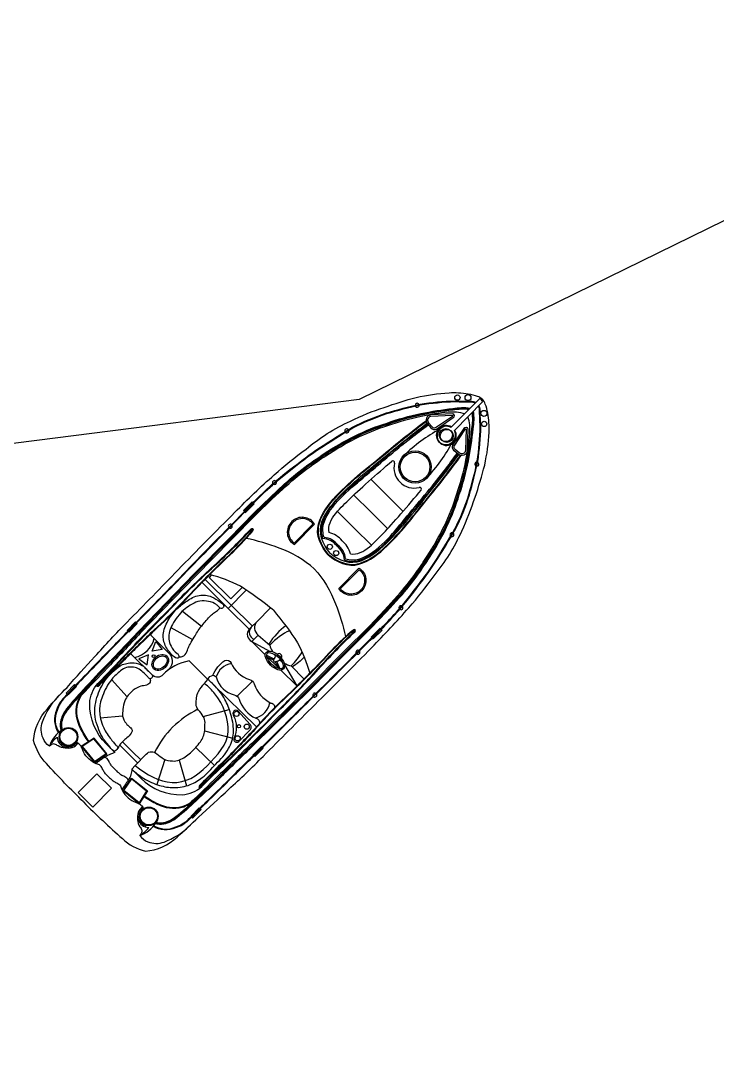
# Model space of a CAD drawing. Header units: metres. Extents: x 268124 to 271097, y 2138069 to 2140457.
# Drawn here: x 270330.4 to 270412.4, y 2138187.4 to 2138308.8 of the extents above; entities that cross this region are included whole.
import ezdxf

# ---------------------------------------------------------------- set-up
doc = ezdxf.new("R2010")
doc.units = ezdxf.units.M
doc.layers.add('village', color=3, linetype='Continuous')

msp = doc.modelspace()

# ---------------------------------------------------------------- linework, layer by layer
at = {"color": 32, "true_color": 0xcd6928}
for p, q in [((270373.5, 2138252.88), (270371.58, 2138254.77)), ((270371.58, 2138250.94), (270369.58, 2138252.92)), ((270373.5, 2138252.88), (270375.41, 2138250.99)), ((270369.66, 2138249), (270367.66, 2138250.98)), ((270371.58, 2138250.94), (270373.58, 2138248.96)), ((270369.66, 2138249), (270371.66, 2138247.02)), ((270354.8, 2138239.58), (270351.74, 2138242.61)), ((270355.16, 2138239.95), (270352.1, 2138242.98)), ((270349.46, 2138239.27), (270351.67, 2138237.49)), ((270348.07, 2138237.31), (270350.64, 2138235.92)), ((270358.36, 2138236.44), (270357.61, 2138235.68)), ((270357.61, 2138235.68), (270359.18, 2138234.13)), ((270357.61, 2138235.68), (270359.66, 2138234.56)), ((270360.22, 2138233.62), (270359.36, 2138234.02)), ((270360.16, 2138233.48), (270359.4, 2138233.83)), ((270359.54, 2138233.77), (270360.65, 2138232.67)), ((270360.36, 2138233.29), (270360.73, 2138232.5)), ((270360.5, 2138233.35), (270360.91, 2138232.48)), ((270361.43, 2138232.93), (270362.9, 2138230.45)), ((270361.01, 2138232.31), (270362.9, 2138230.45)), ((270341.09, 2138231.2), (270342.92, 2138229.18)), ((270353.03, 2138230.67), (270358.14, 2138225.63)), ((270355.89, 2138229.23), (270357.66, 2138231.02)), ((270339.78, 2138226.71), (270342.4, 2138226.94)), ((270351.89, 2138226.85), (270354.95, 2138227.66)), ((270352.05, 2138225.16), (270355.35, 2138224.31)), ((270335.01, 2138224.1), (270334.93, 2138224.08)), ((270342.06, 2138223.49), (270343.26, 2138222.3)), ((270342.39, 2138223.89), (270343.62, 2138222.67)), ((270351.02, 2138223.21), (270353.21, 2138221.07)), ((270344.17, 2138221.4), (270343.26, 2138222.3)), ((270344.54, 2138221.77), (270343.62, 2138222.67)), ((270347.35, 2138221.81), (270346.41, 2138218.85)), ((270349.04, 2138221.72), (270349.93, 2138218.68)), ((270345.15, 2138214.07), (270345.12, 2138214))]:
    msp.add_line(p, q, dxfattribs=at)
for points in [[(270337.81, 2138216.79, -0.01736), (270333.44, 2138221.32, -0.12634), (270331.93, 2138224.01, -0.172899), (270333.56, 2138227.77, -0.013884), (270335.87, 2138230.28, -0.008973), (270339.13, 2138233.9, -0.01509), (270342.93, 2138237.96, 0.002245), (270348.93, 2138244.11, -0.003342), (270355.61, 2138250.89, -0.016984), (270360.23, 2138255.3, -0.024546), (270363.98, 2138258.32, -0.067942), (270369.2, 2138261.63, -0.033948), (270373.16, 2138263.23, -0.022001), (270376.94, 2138264.41, -0.042872), (270380.79, 2138264.96, -0.059514), (270383.04, 2138264.83, -0.046364), (270384.12, 2138264.56, -0.104882), (270384.71, 2138264.22, -0.104882)], [(270337.81, 2138216.79, 0.01736), (270342.38, 2138212.48, 0.12634), (270345.08, 2138211, 0.172899), (270348.82, 2138212.67, 0.013884), (270351.31, 2138215, 0.008973), (270354.89, 2138218.3, 0.01509), (270358.92, 2138222.15, -0.002245), (270364.99, 2138228.22, 0.003342), (270371.71, 2138234.98, 0.016984), (270376.06, 2138239.65, 0.024546), (270379.04, 2138243.42, 0.067942), (270382.29, 2138248.68, 0.033948), (270383.85, 2138252.65, 0.022001), (270384.99, 2138256.45, 0.042872), (270385.5, 2138260.31, 0.059514), (270385.34, 2138262.56, 0.046364), (270385.05, 2138263.63, 0.104882), (270384.71, 2138264.22, 0.104882)], [(270339.86, 2138233.65, 0.006425), (270343.51, 2138237.43, 0.002217), (270349.49, 2138243.56, -0.003368), (270356.2, 2138250.43, -0.024633), (270360.53, 2138254.65, -0.015037), (270363.68, 2138257.13, -0.025439), (270365.49, 2138258.43, -0.013843), (270369.43, 2138260.89, -0.040266), (270373.44, 2138262.58, -0.016729), (270377.37, 2138263.61, -0.029739), (270381.5, 2138264.01, 0.01525), (270383.45, 2138263.95, -0.132389), (270383.8, 2138263.87, -0.028442), (270383.92, 2138263.81, -0.028442)], [(270339.92, 2138233.59, 0.006424), (270343.56, 2138237.38, 0.002217), (270349.55, 2138243.51, -0.003368), (270356.26, 2138250.38, -0.024633), (270360.58, 2138254.6, -0.015038), (270363.72, 2138257.07, -0.025461), (270365.53, 2138258.36, -0.013839), (270369.47, 2138260.82, -0.040238), (270373.46, 2138262.5, -0.016715), (270377.39, 2138263.53, -0.029693), (270381.5, 2138263.93, 0.015234), (270383.45, 2138263.87, -0.134036), (270383.76, 2138263.8, -0.024879), (270383.87, 2138263.75, -0.024879)], [(270354.58, 2138219.09, -0.006424), (270358.32, 2138222.78, -0.002217), (270364.39, 2138228.83, 0.003368), (270371.18, 2138235.62, 0.024633), (270375.35, 2138239.99, 0.015038), (270377.79, 2138243.15, 0.025461), (270379.07, 2138244.98, 0.013839), (270381.48, 2138248.94, 0.040238), (270383.12, 2138252.95, 0.016715), (270384.11, 2138256.89, 0.029693), (270384.46, 2138261.01, -0.015234), (270384.38, 2138262.96, 0.134036), (270384.3, 2138263.27, 0.024879), (270384.25, 2138263.37, 0.024879)], [(270354.64, 2138219.04, -0.006425), (270358.38, 2138222.72, -0.002217), (270364.44, 2138228.77, 0.003368), (270371.24, 2138235.56, 0.024633), (270375.41, 2138239.94, 0.015037), (270377.85, 2138243.11, 0.025439), (270379.13, 2138244.94, 0.013843), (270381.55, 2138248.9, 0.040266), (270383.19, 2138252.93, 0.016729), (270384.18, 2138256.88, 0.029739), (270384.54, 2138261.01, -0.01525), (270384.45, 2138262.95, 0.132389), (270384.37, 2138263.3, 0.028442), (270384.31, 2138263.43, 0.028442)], [(270361.46, 2138254.22, -0.031596), (270364.19, 2138256.46, -0.004928), (270366.12, 2138257.8, -0.02844), (270369.68, 2138259.85, -0.042875), (270373.5, 2138261.39, -0.035347), (270377.46, 2138262.51, -0.024093), (270381.24, 2138263.1, -0.079837), (270383.28, 2138263.16)], [(270361.51, 2138254.16, -0.031592), (270364.23, 2138256.4, -0.004926), (270366.17, 2138257.74, -0.028436), (270369.71, 2138259.78, -0.042895), (270373.52, 2138261.32, -0.035363), (270377.48, 2138262.44, -0.024111), (270381.25, 2138263.03, -0.077658), (270383.22, 2138263.09, -0.077658)], [(270361.56, 2138254.1, -0.031588), (270364.28, 2138256.34, -0.004924), (270366.21, 2138257.67, -0.028433), (270369.74, 2138259.71, -0.042917), (270373.55, 2138261.24, -0.035379), (270377.49, 2138262.36, -0.02413), (270381.26, 2138262.95, -0.075408), (270383.15, 2138263.02, -0.075408)], [(270361.67, 2138253.99, -0.031581), (270364.37, 2138256.21, -0.00492), (270366.29, 2138257.55, -0.028426), (270369.81, 2138259.57, -0.042959), (270373.6, 2138261.1, -0.035411), (270377.52, 2138262.21, -0.028829), (270380.69, 2138262.71, -0.092336), (270382.64, 2138262.51, -0.080328)], [(270374.74, 2138241.07, 0.031581), (270376.93, 2138243.79, 0.00492), (270378.24, 2138245.73, 0.028426), (270380.23, 2138249.27, 0.042959), (270381.71, 2138253.07, 0.035411), (270382.78, 2138257.01, 0.028829), (270383.24, 2138260.18, 0.092336), (270383.02, 2138262.13, 0.080328)], [(270374.85, 2138240.96, 0.031588), (270377.06, 2138243.7, 0.004924), (270378.37, 2138245.65, 0.028433), (270380.37, 2138249.2, 0.042917), (270381.86, 2138253.02, 0.035379), (270382.93, 2138256.98, 0.02413), (270383.48, 2138260.75, 0.075408), (270383.53, 2138262.64, 0.075408)], [(270374.91, 2138240.91, 0.031592), (270377.12, 2138243.66, 0.004926), (270378.43, 2138245.6, 0.028436), (270380.44, 2138249.17, 0.042895), (270381.93, 2138253, 0.035363), (270383.01, 2138256.96, 0.024111), (270383.56, 2138260.74, 0.077658), (270383.6, 2138262.71, 0.077658)], [(270374.97, 2138240.86, 0.031596), (270377.18, 2138243.61, 0.004928), (270378.5, 2138245.56, 0.02844), (270380.51, 2138249.14, 0.042875), (270382, 2138252.98, 0.035347), (270383.08, 2138256.95, 0.024093), (270383.63, 2138260.73, 0.079837), (270383.67, 2138262.78)], [(270378.25, 2138261.31), (270378.66, 2138260.84, 0.382221), (270379.32, 2138260.69), (270381.29, 2138262.04, 0.786544), (270381.24, 2138262.46), (270378.66, 2138262.37, 0.616464), (270378.25, 2138261.31, 3.844907)], [(270381.87, 2138257.73), (270381.4, 2138258.13, -0.382221), (270381.24, 2138258.78), (270382.57, 2138260.77, -0.786544), (270382.99, 2138260.73), (270382.93, 2138258.15, -0.616464), (270381.87, 2138257.73, -3.844907)], [(270361.46, 2138254.22), (270359.79, 2138252.68), (270357.91, 2138250.86), (270354.92, 2138247.8), (270350.8, 2138243.63), (270344.26, 2138236.86, -0.002601), (270340.75, 2138233.15, 0.004411), (270337.76, 2138230, 0.013009), (270335.8, 2138227.74, 0.113396), (270335.08, 2138226.21, 0.146005), (270335.17, 2138225.18, 1.595219)], [(270361.51, 2138254.16), (270359.84, 2138252.63), (270357.96, 2138250.8), (270354.98, 2138247.75), (270350.85, 2138243.58), (270344.31, 2138236.81, -0.002601), (270340.8, 2138233.1, 0.004411), (270337.81, 2138229.95, 0.013003), (270335.86, 2138227.69, 0.113337), (270335.16, 2138226.19, 0.144821), (270335.23, 2138225.22, 0.138987)], [(270361.56, 2138254.1), (270359.9, 2138252.57), (270358.02, 2138250.75), (270355.03, 2138247.69), (270350.91, 2138243.52), (270344.37, 2138236.76, -0.002601), (270340.86, 2138233.05, 0.00441), (270337.87, 2138229.9, 0.012997), (270335.92, 2138227.64, 0.113276), (270335.23, 2138226.17, 0.142458), (270335.3, 2138225.26, 0.142458)], [(270361.67, 2138253.99), (270360, 2138252.46), (270358.12, 2138250.64), (270355.14, 2138247.59), (270351.02, 2138243.41), (270344.48, 2138236.65, -0.002601), (270340.97, 2138232.94, 0.00441), (270337.98, 2138229.79, 0.002867), (270337.54, 2138229.31, 0.002867)], [(270362.61, 2138247.08), (270364.98, 2138249.48, 0.483063), (270362.31, 2138249.8, 0.50024), (270362.61, 2138247.08, 0.418424)], [(270341.49, 2138222.61), (270340.5, 2138223.59, -0.202722), (270338.54, 2138228.4, -0.178768), (270339.49, 2138230.74, 0.010028), (270342.77, 2138234.2, -0.005356), (270348.26, 2138239.85, -0.016605), (270352.82, 2138244.31, 0.018921), (270357.52, 2138248.95, -0.925873), (270357.73, 2138248.8, -0.041202), (270356.98, 2138247.89, -0.024461), (270354.32, 2138245.19, 0.012888), (270349.22, 2138239.97, -0.019359), (270346.15, 2138236.99, 0.002375), (270342.61, 2138233.54, -0.006386), (270340.41, 2138231.28, -0.013656), (270339.51, 2138230.4, -0.862706), (270339.33, 2138230.55, 0.648089)], [(270339.39, 2138230.51, -0.016488), (270339.54, 2138230.68, 0.010023), (270342.83, 2138234.15, -0.005356), (270348.32, 2138239.8, -0.016607), (270352.87, 2138244.25, 0.018921), (270357.58, 2138248.9, 0.01143), (270357.58, 2138248.9, -0.913283), (270357.67, 2138248.84, -0.041174), (270356.93, 2138247.94, -0.024478), (270354.27, 2138245.24, 0.012889), (270349.16, 2138240.02, -0.019362), (270346.1, 2138237.04, 0.002377), (270342.55, 2138233.59, -0.006391), (270340.36, 2138231.34, -0.013664), (270339.46, 2138230.46, 0.000701), (270339.46, 2138230.45, -0.819976), (270339.39, 2138230.51, -0.819976)], [(270364.95, 2138244.24, 0.096403), (270360.8, 2138246.68, 0.040538), (270356.92, 2138247.82, 1.92312)], [(270364.95, 2138244.24, -0.096403), (270367.44, 2138240.11, -0.040538), (270368.62, 2138236.25, -1.92312)], [(270367.82, 2138241.93), (270370.19, 2138244.33, -0.483063), (270370.54, 2138241.66, -0.50024), (270367.82, 2138241.93, -0.418424)], [(270360.13, 2138239.36, 0.033687), (270356.26, 2138242.18, 0.051879), (270352.67, 2138243.56, 1.92312)], [(270374.97, 2138240.86), (270373.45, 2138239.17), (270371.64, 2138237.27), (270368.62, 2138234.25), (270364.5, 2138230.08), (270357.8, 2138223.47, 0.002601), (270354.13, 2138219.91, -0.004411), (270351.01, 2138216.89, -0.013009), (270348.77, 2138214.91, -0.113396), (270347.25, 2138214.18, -0.146005), (270346.22, 2138214.25, -1.595219)], [(270374.91, 2138240.91), (270373.39, 2138239.22), (270371.59, 2138237.32), (270368.57, 2138234.31), (270364.44, 2138230.14), (270357.75, 2138223.52, 0.002601), (270354.08, 2138219.97, -0.004411), (270350.96, 2138216.95, -0.013003), (270348.72, 2138214.97, -0.113337), (270347.23, 2138214.25, -0.144821), (270346.26, 2138214.31, -0.138987)], [(270374.85, 2138240.96), (270373.34, 2138239.28), (270371.53, 2138237.38), (270368.51, 2138234.36), (270364.39, 2138230.19), (270357.7, 2138223.58, 0.002601), (270354.02, 2138220.02, -0.00441), (270350.91, 2138217, -0.012997), (270348.67, 2138215.03, -0.113276), (270347.21, 2138214.33, -0.142458), (270346.3, 2138214.38, -0.142458)], [(270374.74, 2138241.06), (270373.22, 2138239.38), (270371.42, 2138237.48), (270368.4, 2138234.47), (270364.28, 2138230.3), (270357.59, 2138223.69, 0.002601), (270353.92, 2138220.13, -0.00441), (270350.8, 2138217.12, -0.002867), (270350.32, 2138216.67, -0.002867)], [(270359.78, 2138239.63), (270358.22, 2138238.05, 0.462925), (270358.36, 2138236.44), (270359.71, 2138235.26)], [(270360.13, 2138239.36, -0.033687), (270362.98, 2138235.52, -0.051879), (270364.41, 2138231.96, -1.92312)], [(270358.22, 2138238.05), (270357.54, 2138237.36, 0.545737), (270357.86, 2138235.94, 0.282905)], [(270343.49, 2138220.64), (270344.57, 2138219.56, 0.202722), (270349.4, 2138217.65, 0.178768), (270351.73, 2138218.63, -0.010028), (270355.16, 2138221.95, 0.005356), (270360.74, 2138227.51, 0.016605), (270365.16, 2138232.11, -0.018921), (270369.75, 2138236.86, 0.925873), (270369.59, 2138237.07, 0.041202), (270368.69, 2138236.31, 0.024461), (270366.02, 2138233.62, -0.012888), (270360.85, 2138228.46, 0.019359), (270357.9, 2138225.36, -0.002375), (270354.5, 2138221.78, 0.006386), (270352.27, 2138219.56, 0.013656), (270351.39, 2138218.65, 0.862706), (270351.54, 2138218.47, -0.648089)], [(270345.65, 2138236.5), (270347.97, 2138234.2, -0.406088), (270347.65, 2138232.23)], [(270351.5, 2138218.53, 0.016488), (270351.68, 2138218.68, -0.010023), (270355.11, 2138222.01, 0.005356), (270360.69, 2138227.56, 0.016607), (270365.1, 2138232.16, -0.018921), (270369.69, 2138236.92, -0.01143), (270369.7, 2138236.92, 0.913283), (270369.63, 2138237.01, 0.041174), (270368.74, 2138236.26, 0.024478), (270366.07, 2138233.57, -0.012889), (270360.9, 2138228.41, 0.019362), (270357.96, 2138225.31, -0.002377), (270354.55, 2138221.73, 0.006391), (270352.32, 2138219.51, 0.013664), (270351.45, 2138218.6, -0.000701), (270351.45, 2138218.6, 0.819976), (270351.5, 2138218.53, 0.819976)], [(270357.54, 2138237.36), (270357.3, 2138237.12, 0.516839), (270357.61, 2138235.68, 0.282905)], [(270352.44, 2138231.21), (270350.23, 2138233.4, 0.158322), (270347.12, 2138231.75, -0.417676), (270345.96, 2138231.68), (270343.34, 2138234.26)], [(270339.86, 2138233.65, -0.002942), (270337.22, 2138230.9, 0.002013), (270335.55, 2138229.13, 0.130442), (270334.64, 2138227.6, 0.261246), (270334.86, 2138224.94, 0.209197)], [(270339.92, 2138233.6, -0.002941), (270337.27, 2138230.84, 0.002014), (270335.6, 2138229.08, 0.130992), (270334.71, 2138227.57, 0.261832), (270334.92, 2138224.99, 0.261832)], [(270353.03, 2138231.71, -0.164009), (270354.44, 2138233.43, -0.407559), (270355.16, 2138233.14, 0.20466), (270357.31, 2138231.2, -0.28657), (270357.87, 2138230.68, 0.198759), (270359.85, 2138228.44, -0.45148), (270360.27, 2138227.82, -1.463971)], [(270352.44, 2138231.21, -0.291269), (270353.05, 2138231.71, -0.299867), (270353.45, 2138231.4, 0.273478), (270355.54, 2138229.41, -0.28657), (270356.1, 2138228.88, 0.198759), (270358.07, 2138226.64, -0.45148), (270358.5, 2138226.03, -1.463971)], [(270338.46, 2138223.94, -0.043334), (270337.53, 2138225.49, -0.18333), (270337.13, 2138228.38, -0.123985), (270338.26, 2138230.21, 0.015377), (270339.25, 2138231.36)], [(270343.49, 2138220.64), (270343.89, 2138221.1), (270345.18, 2138222.43, -0.448043), (270346.42, 2138222.44, 0.025561), (270347.2, 2138221.89, 0.15676), (270348.26, 2138221.63, 0.144288), (270349.08, 2138221.74, 0.079427), (270350.38, 2138222.58, 0.054179), (270351.55, 2138223.88, 0.127294), (270352.06, 2138225.19, -0.025195), (270352.11, 2138226.14, 0.112656), (270351.89, 2138226.86, 0.061652), (270351.33, 2138227.61, -0.222278), (270351.05, 2138228.32, -0.049109), (270351.1, 2138229.05, -0.09997), (270351.34, 2138229.81, -0.045992), (270352.04, 2138230.75), (270352.44, 2138231.21)], [(270333.79, 2138223.36, -0.164393), (270333.04, 2138224.31, -0.188684), (270332.98, 2138226.22, -0.10758), (270334.83, 2138229.19)], [(270338.39, 2138223.9, -0.043195), (270337.46, 2138225.46, -0.183415), (270337.06, 2138228.4, -0.094511), (270337.85, 2138229.88)], [(270344.94, 2138217.52, 0.043334), (270346.5, 2138216.61, 0.18333), (270349.4, 2138216.25, 0.123985), (270351.21, 2138217.4, -0.015377), (270352.36, 2138218.4)], [(270354.64, 2138219.04, 0.002942), (270351.91, 2138216.36, -0.002013), (270350.17, 2138214.67, -0.130442), (270348.64, 2138213.75, -0.261246), (270345.99, 2138213.94, -0.209197)], [(270354.58, 2138219.09, 0.002941), (270351.86, 2138216.42, -0.002014), (270350.11, 2138214.73, -0.130992), (270348.62, 2138213.82, -0.261832), (270346.03, 2138214, -0.261832)], [(270344.9, 2138217.46, 0.043195), (270346.47, 2138216.54, 0.183415), (270349.42, 2138216.17, 0.094511), (270350.89, 2138216.98)], [(270344.42, 2138212.85, 0.164393), (270345.38, 2138212.11, 0.188684), (270347.28, 2138212.08, 0.10758), (270350.23, 2138213.95)]]:
    msp.add_lwpolyline(points, format="xyb", dxfattribs=at)
for points in [[(270384.36, 2138264.25), (270381.04, 2138260.89)], [(270381.06, 2138260.91), (270384.36, 2138264.25)], [(270384.74, 2138263.87), (270381.42, 2138260.51)], [(270381.44, 2138260.53), (270384.74, 2138263.87)], [(270357.74, 2138252.02), (270357.64, 2138252.12), (270356.61, 2138251.08), (270356.72, 2138250.97)], [(270356.77, 2138250.92), (270356.84, 2138250.85), (270357.87, 2138251.89), (270357.79, 2138251.97)], [(270352.87, 2138243.51), (270352.58, 2138243.22), (270355.13, 2138240.7), (270356.46, 2138242.04)], [(270357.3, 2138237.12), (270354.8, 2138239.58), (270356.93, 2138241.74)], [(270357.66, 2138237.48), (270355.16, 2138239.95)], [(270343.98, 2138237.91), (270343.91, 2138237.98), (270342.93, 2138236.99), (270343.01, 2138236.9)], [(270343.06, 2138236.85), (270343.12, 2138236.79), (270344.1, 2138237.79), (270344.03, 2138237.86)], [(270371.72, 2138236.13), (270371.65, 2138236.2), (270372.68, 2138237.24), (270372.76, 2138237.17)], [(270372.81, 2138237.11), (270372.91, 2138237.02), (270371.88, 2138235.98), (270371.78, 2138236.08)], [(270362.23, 2138232.8), (270363.73, 2138231.28)], [(270336.86, 2138230.52), (270336.76, 2138230.61), (270335.76, 2138229.61), (270335.88, 2138229.49)], [(270335.94, 2138229.44), (270335.98, 2138229.4), (270336.97, 2138230.4), (270336.91, 2138230.46)], [(270357.8, 2138222.27), (270357.75, 2138222.33), (270358.73, 2138223.32), (270358.8, 2138223.25)], [(270358.85, 2138223.2), (270358.92, 2138223.13), (270357.94, 2138222.14), (270357.86, 2138222.22)], [(270350.47, 2138215.07), (270350.43, 2138215.1), (270351.42, 2138216.11), (270351.48, 2138216.05)], [(270351.54, 2138216), (270351.64, 2138215.9), (270350.64, 2138214.89), (270350.52, 2138215.01)]]:
    msp.add_lwpolyline(points, dxfattribs=at)
for points in [[(270378.39, 2138261.43), (270378.81, 2138260.96, 0.383069), (270379.21, 2138260.86), (270381.21, 2138262.21, 0.853636), (270381.22, 2138262.27), (270378.67, 2138262.18, 0.613527)], [(270382, 2138257.87), (270381.52, 2138258.28, -0.383069), (270381.41, 2138258.69), (270382.74, 2138260.7, -0.853636), (270382.8, 2138260.71), (270382.73, 2138258.16, -0.613527)], [(270362.59, 2138247.27), (270364.79, 2138249.5, 0.460147), (270362.42, 2138249.69, 0.47706)], [(270368.01, 2138241.91), (270370.21, 2138244.13, -0.460147), (270370.43, 2138241.77, -0.47706)], [(270356.01, 2138227.5, 0.917705), (270355.46, 2138226.93, -0.209704), (270355.52, 2138224.32, 0.850912), (270356.07, 2138223.92), (270357.36, 2138225.23, 0.435659), (270357.38, 2138225.97)]]:
    msp.add_lwpolyline(points, format="xyb", close=True, dxfattribs=at)
for points in [[(270345.86, 2138234.55), (270346.32, 2138235.68), (270347.07, 2138234.72)], [(270345.45, 2138234.13), (270344.32, 2138233.66), (270345.29, 2138232.92)], [(270339.08, 2138221.45), (270340.56, 2138222.47), (270339.05, 2138224.32), (270337.52, 2138223.33)], [(270339.1, 2138221.55), (270340.45, 2138222.49), (270339.03, 2138224.22), (270337.63, 2138223.31)], [(270337.19, 2138217.89), (270339.37, 2138220.1), (270341.09, 2138218.4), (270338.91, 2138216.19)], [(270342.45, 2138218.12), (270343.45, 2138219.61), (270345.32, 2138218.12), (270344.35, 2138216.58)], [(270342.55, 2138218.14), (270343.47, 2138219.5), (270345.22, 2138218.1), (270344.33, 2138216.69)]]:
    msp.add_lwpolyline(points, close=True, dxfattribs=at)
for centre, radius in [((270381.78, 2138264.39), 0.313), ((270383.02, 2138264.39), 0.349), ((270384.9, 2138262.53), 0.349), ((270380.42, 2138259.98), 0.771), ((270380.52, 2138259.88), 0.771), ((270384.92, 2138261.29), 0.313), ((270376.8, 2138256.22), 1.9), ((270376.8, 2138256.22), 1.9), ((270376.8, 2138256.22), 1.74), ((270376.8, 2138256.22), 1.74), ((270366.77, 2138246.83), 0.305), ((270367.52, 2138246.09), 0.305), ((270346.05, 2138233.95), 0.163), ((270355.79, 2138227.16), 0.304), ((270336.04, 2138224.46), 1.09), ((270336.04, 2138224.46), 1.01), ((270356.08, 2138225.7), 0.197), ((270357, 2138225.66), 0.304), ((270355.93, 2138224.28), 0.304), ((270345.49, 2138215.11), 1.09), ((270345.49, 2138215.11), 1.01)]:
    msp.add_circle(centre, radius, dxfattribs=at)
for centre, radius, start, end in [((270384.29, 2138263.8), 0.456, 9.223, 81.4082), ((270384.29, 2138263.8), 0.456, 9.223, 81.4082), ((270377.04, 2138263.48), 0.237, 25.546, 180.6881), ((270377.04, 2138263.48), 0.237, 199.3258, 6.9083), ((270368.78, 2138260.47), 0.237, 36.9315, 205.0271), ((270389.37, 2138243), 20.14, 118.643, 133.7138), ((270380.42, 2138259.98), 1.13, 55.1996, 27.6491), ((270380.52, 2138259.88), 1.13, 62.9821, 35.4316), ((270368.78, 2138260.47), 0.237, 223.6622, 18.2964), ((270363.44, 2138268.65), 20.14, 316.9174, 331.9882), ((270374.19, 2138256.74), 0.202, 344.5102, 130.978), ((270376.59, 2138256.1), 2.28, 165.2548, 227.056), ((270384.06, 2138256.54), 0.237, 83.7229, 251.3054), ((270384.06, 2138256.54), 0.237, 269.9431, 65.0852), ((270360.26, 2138254.38), 0.237, 46.6352, 217.0418), ((270360.26, 2138254.38), 0.237, 235.7006, 27.9763), ((270376.68, 2138256.01), 2.28, 223.5753, 285.3764), ((270377.35, 2138253.61), 0.202, 319.6533, 106.121), ((270355.06, 2138249.25), 0.237, 50.3457, 220.4448), ((270355.06, 2138249.25), 0.237, 239.105, 31.6855), ((270365.99, 2138245.7), 2.89, 39.5891, 76.1915), ((270381.14, 2138248.25), 0.237, 72.3348, 226.969), ((270381.14, 2138248.25), 0.237, 245.6041, 53.6998), ((270365.88, 2138245.64), 2.15, 36.6041, 87.8112), ((270365.88, 2138245.64), 2.3, 36.6041, 84.3538), ((270366.4, 2138245.29), 2.89, 14.4397, 51.0421), ((270366.34, 2138245.18), 2.15, 2.82, 54.0271), ((270366.34, 2138245.18), 2.3, 6.2774, 54.0271), ((270375.14, 2138239.66), 0.237, 62.6549, 214.9306), ((270375.14, 2138239.66), 0.237, 233.5895, 43.996), ((270343.12, 2138236.85), 3.12, 282.7842, 344.6716), ((270363.12, 2138236.24), 3.55, 195.9406, 209.2916), ((270361.4, 2138233.27), 1.24, 140.9181, 166.911), ((270363.12, 2138236.24), 3.55, 215.2647, 219.5046), ((270360.78, 2138233.91), 0.347, 326.1179, 124.4635), ((270361.4, 2138233.27), 1.24, 131.431, 131.7004), ((270370.07, 2138234.41), 0.237, 58.9457, 211.5262), ((270370.07, 2138234.41), 0.237, 230.1864, 40.2855), ((270355.53, 2138230.85), 2.24, 98.5156, 162.7198), ((270360.31, 2138233.44), 0.166, 135.3156, 315.3156), ((270360.13, 2138234.52), 1.24, 283.7202, 311.3603), ((270363.12, 2138236.24), 3.55, 230.2181, 236.5574), ((270360.13, 2138234.52), 1.24, 318.9309, 319.2002), ((270363.12, 2138236.24), 3.55, 240.7498, 255.5056), ((270365.01, 2138229.37), 0.237, 56.5376, 212.7867), ((270365.01, 2138229.37), 0.237, 231.4109, 37.9134), ((270357.52, 2138228.88), 2.24, 281.9401, 350.0875), ((270356.18, 2138217.68), 11.17, 116.2151, 153.6877), ((270337.13, 2138222.26), 3.52, 121.3113, 161.6469), ((270336.85, 2138221.64), 3.52, 127.441, 150.6735), ((270336.04, 2138224.46), 1.32, 181.0882, 325.9898), ((270336.04, 2138224.46), 1.17, 199.0399, 325.9898), ((270345.49, 2138215.11), 1.32, 124.6414, 269.543), ((270345.49, 2138215.11), 1.17, 124.6414, 251.5913), ((270343.28, 2138216.17), 3.52, 288.9843, 329.3199), ((270342.66, 2138215.9), 3.52, 299.9577, 323.1902)]:
    msp.add_arc(centre, radius, start, end, dxfattribs=at)
for start_param, end_param in [(0.830012, 1.576846), (4.712389, 5.232342)]:
    msp.add_ellipse((270360.98, 2138234.04), major_axis=(2.91, 2.95), ratio=0.425319, start_param=start_param, end_param=end_param, dxfattribs=at)
for centre, major_axis, ratio in [((270346.83, 2138233.21), (0.797, 0.737), 0.758117), ((270360.31, 2138233.44), (1, -0.99), 0.533092)]:
    msp.add_ellipse(centre, major_axis=major_axis, ratio=ratio, dxfattribs=at)
for points, knots in [([(270366.57, 2138245.88), (270365.72, 2138246.88), (270365.07, 2138248.19), (270365.8, 2138250.79), (270366.66, 2138251.89), (270369.35, 2138254.77), (270371.41, 2138256.27), (270374.91, 2138259.23), (270376.46, 2138260.44), (270378.09, 2138261.67)], [0, 0, 0, 0, 0.0462196, 0.0462196, 0.0924392, 0.0924392, 0.1947325, 0.1947325, 0.2709084, 0.2709084, 0.2709084, 0.2709084]), ([(270366.63, 2138245.93), (270365.75, 2138246.96), (270365.14, 2138248.31), (270365.97, 2138250.94), (270366.88, 2138252.04), (270369.62, 2138254.89), (270371.68, 2138256.41), (270375.11, 2138259.29), (270376.57, 2138260.42), (270378.1, 2138261.58)], [0, 0, 0, 0, 0.0480884, 0.0480884, 0.0961768, 0.0961768, 0.1985377, 0.1985377, 0.2704106, 0.2704106, 0.2704106, 0.2704106]), ([(270366.81, 2138246.08), (270365.91, 2138247.13), (270365.37, 2138248.46), (270366.32, 2138251.07), (270367.3, 2138252.16), (270370.13, 2138255.01), (270372.22, 2138256.59), (270375.56, 2138259.35), (270376.88, 2138260.37), (270378.2, 2138261.37)], [0, 0, 0, 0, 0.0508337, 0.0508337, 0.1016674, 0.1016674, 0.2060328, 0.2060328, 0.2709084, 0.2709084, 0.2709084, 0.2709084]), ([(270365.96, 2138247.78), (270365.86, 2138248.06), (270365.57, 2138249.27), (270367.1, 2138252.2), (270370.66, 2138255.04), (270374.44, 2138258.41), (270377.14, 2138260.47), (270378.25, 2138261.31)], [0.0234044, 0.0234044, 0.0234044, 0.0234044, 0.0350942, 0.0739111, 0.138251, 0.2165713, 0.2709084, 0.2709084, 0.2709084, 0.2709084]), ([(270366.1, 2138247.93), (270365.94, 2138248.44), (270365.89, 2138248.96), (270366.34, 2138250.61), (270367.19, 2138251.69), (270368.86, 2138253.43), (270369.79, 2138254.17), (270372.56, 2138256.51), (270374.39, 2138258.13), (270376.97, 2138260.15), (270377.66, 2138260.67), (270378.34, 2138261.19)], [0.0248254, 0.0248254, 0.0248254, 0.0248254, 0.0474598, 0.0474598, 0.0949196, 0.0949196, 0.1423794, 0.1423794, 0.237299, 0.237299, 0.2709084, 0.2709084, 0.2709084, 0.2709084]), ([(270366.57, 2138245.88), (270367.58, 2138245.04), (270368.9, 2138244.4), (270371.49, 2138245.16), (270372.58, 2138246.04), (270375.43, 2138248.76), (270376.91, 2138250.83), (270379.83, 2138254.37), (270381.02, 2138255.93), (270382.23, 2138257.57)], [0, 0, 0, 0, 0.0462196, 0.0462196, 0.0924392, 0.0924392, 0.1947325, 0.1947325, 0.2709084, 0.2709084, 0.2709084, 0.2709084]), ([(270366.62, 2138245.94), (270367.66, 2138245.07), (270369.01, 2138244.47), (270371.64, 2138245.33), (270372.72, 2138246.26), (270375.55, 2138249.03), (270377.05, 2138251.1), (270379.88, 2138254.56), (270381, 2138256.04), (270382.15, 2138257.58)], [0, 0, 0, 0, 0.0480884, 0.0480884, 0.0961768, 0.0961768, 0.1985377, 0.1985377, 0.2704106, 0.2704106, 0.2704106, 0.2704106]), ([(270366.77, 2138246.12), (270367.83, 2138245.23), (270369.17, 2138244.7), (270371.77, 2138245.68), (270372.85, 2138246.67), (270375.67, 2138249.53), (270377.22, 2138251.65), (270379.94, 2138255.02), (270380.95, 2138256.35), (270381.94, 2138257.68)], [0, 0, 0, 0, 0.0508337, 0.0508337, 0.1016674, 0.1016674, 0.2060328, 0.2060328, 0.2709084, 0.2709084, 0.2709084, 0.2709084]), ([(270368.48, 2138245.29), (270368.76, 2138245.19), (270369.97, 2138244.92), (270372.88, 2138246.48), (270375.68, 2138250.07), (270379.02, 2138253.89), (270381.04, 2138256.61), (270381.87, 2138257.72)], [0.0234044, 0.0234044, 0.0234044, 0.0234044, 0.0350942, 0.0739111, 0.138251, 0.2165713, 0.2709084, 0.2709084, 0.2709084, 0.2709084]), ([(270368.62, 2138245.43), (270369.14, 2138245.27), (270369.66, 2138245.23), (270371.3, 2138245.7), (270372.37, 2138246.56), (270374.09, 2138248.25), (270374.82, 2138249.19), (270377.13, 2138251.98), (270378.73, 2138253.83), (270380.73, 2138256.44), (270381.24, 2138257.13), (270381.75, 2138257.81)], [0.0248254, 0.0248254, 0.0248254, 0.0248254, 0.0474598, 0.0474598, 0.0949196, 0.0949196, 0.1423794, 0.1423794, 0.237299, 0.237299, 0.2709084, 0.2709084, 0.2709084, 0.2709084]), ([(270366.68, 2138248.51), (270366.34, 2138250.07), (270368.29, 2138251.61), (270370, 2138253.38), (270372.43, 2138255.51), (270374.06, 2138256.89)], [0.0313661, 0.0313661, 0.0313661, 0.0313661, 0.1084744, 0.1084744, 0.1920729, 0.1920729, 0.1920729, 0.1920729]), ([(270369.2, 2138246.01), (270370.77, 2138245.7), (270372.28, 2138247.66), (270374.03, 2138249.39), (270376.14, 2138251.84), (270377.5, 2138253.49)], [0.0313661, 0.0313661, 0.0313661, 0.0313661, 0.1084744, 0.1084744, 0.1920729, 0.1920729, 0.1920729, 0.1920729]), ([(270347.51, 2138233.84), (270347.27, 2138234.11), (270346.61, 2138234.01), (270345.9, 2138233.15), (270345.96, 2138232.6), (270346.68, 2138232.31), (270347.35, 2138232.64), (270347.69, 2138233.4), (270347.66, 2138233.68), (270347.51, 2138233.84)], [0, 0, 0, 0, 1.743273, 1.743273, 3.486547, 3.486547, 5.22982, 5.22982, 6.283185, 6.283185, 6.283185, 6.283185]), ([(270361.2, 2138232.55), (270361.32, 2138232.67), (270361.33, 2138232.96), (270360.79, 2138233.99), (270359.76, 2138234.52), (270359.19, 2138234.2), (270359.45, 2138233.31), (270360.59, 2138232.45), (270361.06, 2138232.41), (270361.2, 2138232.55)], [0, 0, 0, 0, 1.031451, 1.031451, 2.992455, 2.992455, 4.95346, 4.95346, 6.283185, 6.283185, 6.283185, 6.283185]), ([(270343.89, 2138221.1), (270345.23, 2138219.97), (270346.67, 2138219.19), (270349.77, 2138219), (270351.16, 2138219.81), (270353.52, 2138222.29), (270354.77, 2138223.57), (270354.89, 2138226.54), (270354.26, 2138228.29), (270352.91, 2138229.97), (270352.49, 2138230.34), (270352.04, 2138230.75)], [0, 0, 0, 0, 0.0684102, 0.0684102, 0.1368204, 0.1368204, 0.2052306, 0.2052306, 0.2736407, 0.2736407, 0.2974604, 0.2974604, 0.2974604, 0.2974604]), ([(270341.55, 2138220.57), (270341.39, 2138220.73), (270341.14, 2138220.99), (270340.84, 2138221.44), (270340.67, 2138221.9), (270340.39, 2138222.01), (270340.28, 2138222.04)], [0, 0, 0, 0, 0.00840925, 0.01405459, 0.02148076, 0.02583256, 0.02583256, 0.02583256, 0.02583256]), ([(270341.55, 2138220.57), (270341.7, 2138220.43), (270341.96, 2138220.17), (270342.42, 2138219.88), (270342.88, 2138219.72), (270342.99, 2138219.43), (270343.03, 2138219.33)], [0, 0, 0, 0, 0.00840925, 0.01405459, 0.02148076, 0.02583256, 0.02583256, 0.02583256, 0.02583256])]:
    msp.add_open_spline(points, degree=3, knots=knots, dxfattribs=at)
for points in [[(270353.51, 2138239.96), (270353.73, 2138239.77), (270354.06, 2138239.56), (270354.29, 2138239.83), (270353.91, 2138240.31), (270352.86, 2138240.94), (270351.4, 2138241.1), (270349.94, 2138240.44), (270348.79, 2138239.52), (270347.73, 2138238.11), (270347.19, 2138236.49), (270347.35, 2138235.39), (270348.13, 2138234.18), (270348.61, 2138233.77), (270348.9, 2138233.71), (270349.02, 2138234.01), (270348.81, 2138234.27), (270348.1, 2138235.15), (270347.84, 2138235.97), (270347.93, 2138236.87), (270348.25, 2138237.69), (270348.87, 2138238.6), (270349.57, 2138239.38), (270350.36, 2138239.94), (270351.26, 2138240.4), (270352.25, 2138240.43), (270353.22, 2138240.15), (270353.51, 2138239.96)], [(270349.01, 2138233.86), (270349.4, 2138233.92), (270349.76, 2138234.15), (270350.08, 2138234.83), (270350.33, 2138235.38), (270350.82, 2138236.21), (270351.62, 2138237.43), (270352.11, 2138238.01), (270352.64, 2138238.6), (270353.11, 2138239), (270353.57, 2138239.33), (270353.88, 2138239.63)], [(270345.64, 2138231.29), (270345.64, 2138230.9), (270345.22, 2138230.56), (270344.54, 2138230.41), (270343.87, 2138230.1), (270343.07, 2138229.37), (270342.66, 2138228.7), (270342.44, 2138227.69), (270342.4, 2138226.91), (270342.81, 2138226.05), (270343.26, 2138225.59), (270343.53, 2138225.23), (270343.41, 2138224.89), (270342.91, 2138224.35), (270341.94, 2138223.32), (270341.48, 2138222.78), (270340.88, 2138223.29), (270339.98, 2138224.49), (270339.51, 2138225.55), (270339.17, 2138226.82), (270339.18, 2138228.19), (270339.48, 2138229.38), (270339.95, 2138230.43), (270340.57, 2138231.39), (270341.4, 2138232.26), (270342.4, 2138232.96), (270343.06, 2138233.14), (270343.76, 2138233.16), (270344.72, 2138232.85), (270345.18, 2138232.45), (270345.71, 2138231.92), (270345.92, 2138231.55), (270345.64, 2138231.29), (270345.35, 2138231.51), (270344.79, 2138232.09), (270344.21, 2138232.5), (270343.49, 2138232.67), (270342.84, 2138232.61), (270342.17, 2138232.22), (270341.14, 2138231.26), (270340.49, 2138230.26), (270340.03, 2138229.25), (270339.75, 2138228.35), (270339.69, 2138227.67), (270339.76, 2138226.82), (270340.03, 2138225.85), (270340.35, 2138225.17), (270340.82, 2138224.45), (270341.26, 2138223.91), (270341.58, 2138223.53), (270341.82, 2138223.23), (270341.75, 2138223.01)], [(270343.49, 2138220.64), (270344.88, 2138219.57), (270346.75, 2138218.74), (270348.42, 2138218.48), (270350.34, 2138218.83), (270351.77, 2138219.67), (270353.37, 2138221.25), (270354.87, 2138223.08), (270355.43, 2138224.89), (270355.17, 2138226.97), (270354.54, 2138228.66), (270353.46, 2138230.24), (270352.44, 2138231.21)], [(270336.12, 2138223.14), (270335.63, 2138223.12), (270334.81, 2138223.39), (270334.4, 2138223.61), (270334.03, 2138223.54), (270333.79, 2138223.36)], [(270340.74, 2138219.76), (270340.3, 2138220.23), (270340.07, 2138220.6), (270339.77, 2138221.08), (270339.31, 2138221.28), (270338.45, 2138221.84), (270337.79, 2138222.71), (270337.57, 2138223.26), (270337.35, 2138223.54), (270336.94, 2138223.85)], [(270341.49, 2138222.61), (270340.97, 2138222.41), (270340.32, 2138222.07), (270339.22, 2138221.32)], [(270343.49, 2138220.64), (270343.38, 2138220.02), (270343.05, 2138219.36), (270342.31, 2138218.26)], [(270340.74, 2138219.76), (270341.22, 2138219.33), (270341.58, 2138219.1), (270342.07, 2138218.8), (270342.27, 2138218.35), (270342.84, 2138217.49), (270343.72, 2138216.85), (270344.27, 2138216.63), (270344.56, 2138216.42), (270344.87, 2138216)], [(270344.17, 2138215.18), (270344.15, 2138214.69), (270344.43, 2138213.87), (270344.66, 2138213.46), (270344.6, 2138213.09), (270344.42, 2138212.85)]]:
    msp.add_spline(points, degree=3, dxfattribs=at)
for points in [[(270361.58, 2138237.54), (270360.87, 2138237.01), (270360.16, 2138236.29), (270359.6, 2138235.37)], [(270363.76, 2138233.83), (270363.36, 2138233.41), (270362.88, 2138233.01), (270362.33, 2138232.67)]]:
    msp.add_open_spline(points, degree=3, dxfattribs=at)
at = {"layer": 'village', "color": 3}
for p, q in [((270693.09, 2138422.5), (270370.22, 2138264.17)), ((270370.22, 2138264.17), (269769.44, 2138187.44))]:
    msp.add_line(p, q, dxfattribs=at)

doc.saveas('drawing.dxf')
